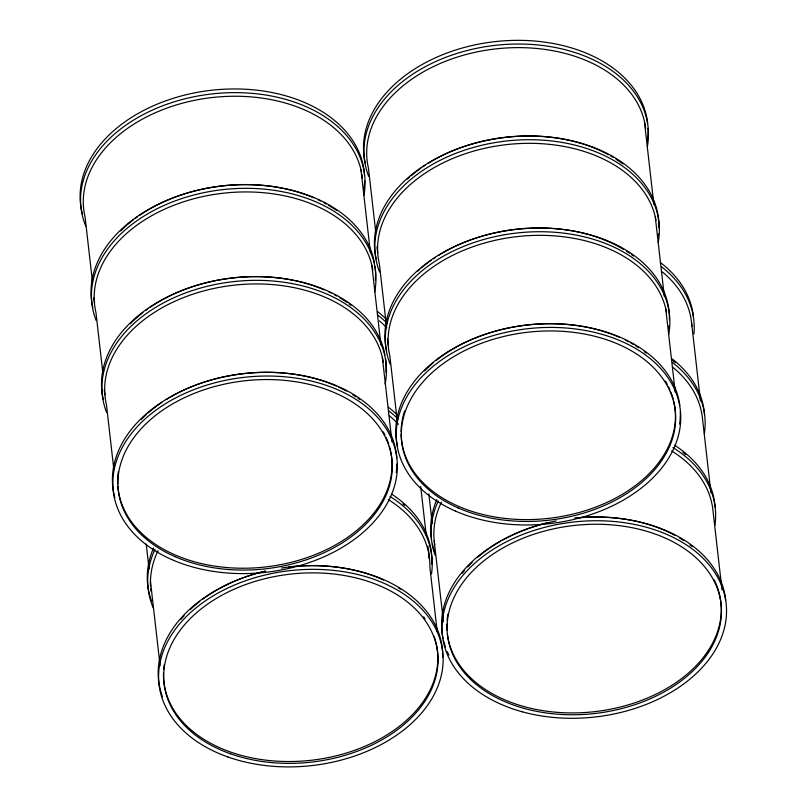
<?xml version="1.0" encoding="UTF-8"?>
<svg xmlns="http://www.w3.org/2000/svg" width="807" height="807" viewBox="0 0 807 807"><rect width="100%" height="100%" fill="white"/><g stroke="black" fill="none" stroke-linecap="round" stroke-linejoin="round"><path stroke-width="1.21" d="M691.549 322.588L700.476 400.958M710.957 492.966L702.443 418.278A140.206 96.336 -6.5 0 0 672.392 366.892M722.003 589.907L712.934 510.286A140.206 96.336 -6.5 0 0 671.616 450.921M653.841 204.332L644.349 120.979A140.206 96.336 -6.5 0 0 484.129 50.548A140.206 96.336 -6.5 0 0 368.466 168.3L375.699 231.75M655.254 216.669L664.322 296.34M665.735 308.688L675.227 392.041M428.84 493.834L432.249 523.713M434.216 541.033L443.436 621.894M420.679 486.5L426.207 535.051M437.253 632.002L429.889 567.311A140.206 96.336 -6.5 0 0 388.419 499.664M386.18 323.748L379.371 263.99A140.206 96.336 -6.5 0 1 497.717 145.805A140.206 96.336 -6.5 0 1 656.01 220.361M397.226 420.699L389.852 356.008A140.206 96.336 -6.5 0 1 508.208 237.813A140.206 96.336 -6.5 0 1 666.501 312.37M360.941 169.591L370.443 252.944M371.845 265.281L380.924 344.952M382.326 357.299L391.97 441.893M146.218 543.999L149.053 568.895M150.455 581.232L160.099 665.836M92.432 281.603L85.068 216.912A140.206 96.336 -6.5 0 1 202.517 98.868A140.206 96.336 -6.5 0 1 361.475 172.042M102.923 373.601L95.972 312.602A140.206 96.336 -6.5 0 1 215.227 194.275A140.206 96.336 -6.5 0 1 372.824 270.214M113.827 469.311L106.453 404.62A140.206 96.336 -6.5 0 1 225.708 286.283A140.206 96.336 -6.5 0 1 383.305 362.222M434.691 544.574A140.206 96.336 -6.5 0 1 441.469 502.075M672.917 447.562A142.748 98.081 -6.5 0 1 714.891 525.367M435.013 555.014A142.748 98.081 -6.5 0 1 438.312 500.955M674.612 445.212A142.748 98.081 -6.5 0 1 715.052 506.907M435.013 552.502A142.748 98.081 -6.5 0 1 432.491 544.211M431.533 539.399A142.748 98.081 -6.5 0 1 436.859 499.573M661.649 266.875A142.748 98.081 -6.5 0 1 693.949 333.947M660.277 262.457A142.748 98.081 -6.5 0 1 693.445 316.788M448.904 655.072A142.748 98.081 -6.5 0 1 447.32 651.673M445.494 647.032A142.748 98.081 -6.5 0 1 443.689 641.101M443.124 638.7A142.748 98.081 -6.5 0 1 556.275 520.929M574.715 518.165A142.748 98.081 -6.5 0 1 725.735 600.176M462.098 573.575A140.206 96.336 -6.5 0 1 464.418 570.7M467.737 566.938A140.206 96.336 -6.5 0 1 472.176 562.358M477.905 557.123A140.206 96.336 -6.5 0 1 500.754 541.124M502.943 539.903A140.206 96.336 -6.5 0 1 548.568 522.522M575.956 517.933A140.206 96.336 -6.5 0 1 674.985 535.384M679.484 537.926A140.206 96.336 -6.5 0 1 683.832 540.629M690.015 544.957A140.206 96.336 -6.5 0 1 691.972 546.47M662.426 271.979A140.206 96.336 -6.5 0 1 691.831 326.149M672.493 360.305A140.206 96.336 -6.5 0 1 675.237 362.666M682.974 452.313A140.206 96.336 -6.5 0 1 685.728 454.674M672.14 358.883A142.748 98.081 -6.5 0 1 704.561 414.889M714.205 579.88A137.654 94.58 -6.5 0 1 611.817 708.949A137.654 94.58 -6.5 0 1 447.381 633.979M447.017 630.317A137.654 94.58 -6.5 0 1 446.896 624.114M447.098 620.351A137.654 94.58 -6.5 0 1 447.915 614.097M672.554 362.565A142.748 98.081 -6.5 0 1 704.41 433.349M389.993 496.466A142.748 98.081 -6.5 0 1 431.503 573.928M153.35 608.064A142.748 98.081 -6.5 0 1 154.984 549.406M391.577 494.066A142.748 98.081 -6.5 0 1 431.705 564.093M151.605 601.094A142.748 98.081 -6.5 0 1 153.572 547.913M151.01 591.299A140.206 96.336 -6.5 0 1 150.727 588.777M150.546 586.255A140.206 96.336 -6.5 0 1 158.111 550.586M162.51 696.794A142.748 98.081 -6.5 0 1 265.604 571.104M281.431 568.047A142.748 98.081 -6.5 0 1 442.7 657.352M402.814 503.729A140.206 96.336 -6.5 0 1 404.65 505.434M427.892 546.127A140.206 96.336 -6.5 0 1 429.062 558.696M180.99 619.342A140.206 96.336 -6.5 0 1 184.137 615.761M190.159 609.638A140.206 96.336 -6.5 0 1 199.783 601.417M202.86 599.097A140.206 96.336 -6.5 0 1 264.807 571.215M288.866 566.938A140.206 96.336 -6.5 0 1 383.517 580.011M398.487 588A140.206 96.336 -6.5 0 1 400.443 589.251M434.085 636.259A137.654 94.58 -6.5 0 1 315.719 759.71A137.654 94.58 -6.5 0 1 163.478 673.119M163.65 669.588A137.654 94.58 -6.5 0 1 164.174 664.827M423.604 616.83A137.654 94.58 -6.5 0 1 425.087 618.878M389.317 415.776A140.206 96.336 -6.5 0 1 398.487 424.27M388.752 410.864A142.748 98.081 -6.5 0 1 398.063 418.954M388.338 407.182A142.748 98.081 -6.5 0 1 398.497 416.13M379.401 320.893A140.206 96.336 -6.5 0 1 386.735 327.692M377.847 315.174A142.748 98.081 -6.5 0 1 387.158 323.264M377.434 311.492A142.748 98.081 -6.5 0 1 386.745 319.582M390.084 363.997A142.748 98.081 -6.5 0 1 518.023 232.88A142.748 98.081 -6.5 0 1 668.741 334.36M669.013 325.907A142.748 98.081 -6.5 0 1 668.7 328.348M386.714 350.914A142.748 98.081 -6.5 0 1 516.823 229.289A142.748 98.081 -6.5 0 1 669.417 319.754M388.248 344.962A140.206 96.336 -6.5 0 1 387.441 338.698M417.895 271.081A140.206 96.336 -6.5 0 1 419.68 269.467M421.506 267.874A140.206 96.336 -6.5 0 1 431.311 260.237M433.379 258.795A140.206 96.336 -6.5 0 1 435.477 257.383M438.685 255.335A140.206 96.336 -6.5 0 1 623.357 249.252M626.504 251.209A140.206 96.336 -6.5 0 1 629.541 253.227M631.508 254.609A140.206 96.336 -6.5 0 1 633.414 256.021M379.603 271.989A142.748 98.081 -6.5 0 1 507.542 140.872A142.748 98.081 -6.5 0 1 658.25 242.352M658.532 233.899A142.748 98.081 -6.5 0 1 658.219 236.34M376.233 258.906A142.748 98.081 -6.5 0 1 506.332 137.281A142.748 98.081 -6.5 0 1 658.936 227.745M377.767 252.944A140.206 96.336 -6.5 0 1 376.96 246.68M407.414 179.073A140.206 96.336 -6.5 0 1 409.189 177.449M411.025 175.855A140.206 96.336 -6.5 0 1 420.82 168.229M422.898 166.787A140.206 96.336 -6.5 0 1 424.996 165.374M428.204 163.317A140.206 96.336 -6.5 0 1 608.528 154.752M610.728 155.983A140.206 96.336 -6.5 0 1 612.876 157.244M616.023 159.191A140.206 96.336 -6.5 0 1 622.933 164.003M644.622 122.2A140.206 96.336 -6.5 0 1 645.671 128.414M368.698 176.299A142.748 98.081 -6.5 0 1 496.638 45.182A142.748 98.081 -6.5 0 1 647.355 146.662M648.011 128.353A142.748 98.081 -6.5 0 1 647.315 140.65M365.329 163.216A142.748 98.081 -6.5 0 1 489.224 42.367A142.748 98.081 -6.5 0 1 647.668 123.451M424.563 370.877A140.206 96.336 -6.5 0 1 433.339 362.767M436.204 360.436A140.206 96.336 -6.5 0 1 619.635 337.417M625.425 340.12A140.206 96.336 -6.5 0 1 628.804 341.865M631.024 343.066A140.206 96.336 -6.5 0 1 633.192 344.307M635.321 345.588A140.206 96.336 -6.5 0 1 638.428 347.565M644.319 351.711A140.206 96.336 -6.5 0 1 646.175 353.143M680.301 411.752A142.748 98.081 -6.5 0 1 679.605 424.038M397.619 446.604A142.748 98.081 -6.5 0 1 520.626 325.887A142.748 98.081 -6.5 0 1 679.817 405.628M673.704 401.129A137.654 94.58 -6.5 0 1 550.354 518.165A137.654 94.58 -6.5 0 1 401.109 434.085M401.099 431.584A137.654 94.58 -6.5 0 1 401.795 422.888M401.977 421.708A137.654 94.58 -6.5 0 1 404.589 411.056M665.432 381.136A137.654 94.58 -6.5 0 1 667.268 384.334M668.398 386.513A137.654 94.58 -6.5 0 1 669.941 389.821M670.859 392.061A137.654 94.58 -6.5 0 1 673.129 398.85M106.685 412.609A142.748 98.081 -6.5 0 1 235.462 281.411A142.748 98.081 -6.5 0 1 385.11 384.142M364.633 180.667A142.748 98.081 -6.5 0 1 363.907 189.262M82.536 214.188A142.748 98.081 -6.5 0 1 205.846 90.969A142.748 98.081 -6.5 0 1 364.482 174.514M85.764 226.071A142.748 98.081 -6.5 0 1 212.352 93.884A142.748 98.081 -6.5 0 1 363.947 195.274M103.316 399.526A142.748 98.081 -6.5 0 1 223.69 279.202A142.748 98.081 -6.5 0 1 384.959 354.919M385.514 358.55A142.748 98.081 -6.5 0 1 385.837 372.067M141.164 419.489A140.206 96.336 -6.5 0 1 146.279 414.576M148.085 412.972A140.206 96.336 -6.5 0 1 161.925 402.39M166.192 399.636A140.206 96.336 -6.5 0 1 336.237 386.028M338.567 387.078A140.206 96.336 -6.5 0 1 346.516 391.072M352.972 394.855A140.206 96.336 -6.5 0 1 356.038 396.852M358.036 398.224A140.206 96.336 -6.5 0 1 359.972 399.616M396.913 464.065A142.748 98.081 -6.5 0 1 396.197 472.65M114.826 497.576A142.748 98.081 -6.5 0 1 238.136 374.367A142.748 98.081 -6.5 0 1 396.772 457.902M361.919 174.524A140.206 96.336 -6.5 0 1 362.404 178.286M94.601 302.796A140.206 96.336 -6.5 0 1 93.814 297.813M120.596 230.953A140.206 96.336 -6.5 0 1 133.377 219.817M135.384 218.314A140.206 96.336 -6.5 0 1 137.422 216.841M139.49 215.398A140.206 96.336 -6.5 0 1 282.743 188.273M283.993 188.525A140.206 96.336 -6.5 0 1 313.762 197.846M318.341 199.914A140.206 96.336 -6.5 0 1 320.641 201.024M324.021 202.769A140.206 96.336 -6.5 0 1 326.23 203.979M328.399 205.22A140.206 96.336 -6.5 0 1 336.65 210.516M105.081 394.805A140.206 96.336 -6.5 0 1 104.295 389.821M130.26 323.799A140.206 96.336 -6.5 0 1 142.879 312.591M145.865 310.322A140.206 96.336 -6.5 0 1 147.903 308.849M149.981 307.406A140.206 96.336 -6.5 0 1 293.223 280.281M294.474 280.543A140.206 96.336 -6.5 0 1 324.243 289.864M328.822 291.932A140.206 96.336 -6.5 0 1 331.122 293.042M334.502 294.777A140.206 96.336 -6.5 0 1 336.711 295.987M339.959 297.864A140.206 96.336 -6.5 0 1 347.131 302.524M349.068 303.926A140.206 96.336 -6.5 0 1 350.954 305.339M92.835 307.517A142.748 98.081 -6.5 0 1 213.199 187.194A142.748 98.081 -6.5 0 1 374.468 262.911M375.023 266.532A142.748 98.081 -6.5 0 1 375.356 280.049M390.578 450.942A137.654 94.58 -6.5 0 1 268.761 566.554A137.654 94.58 -6.5 0 1 117.903 486.429M117.741 483.948A137.654 94.58 -6.5 0 1 118.397 471.5M383.275 431.866A137.654 94.58 -6.5 0 1 384.989 435.124M386.039 437.323A137.654 94.58 -6.5 0 1 388.692 444.052M389.398 446.321A137.654 94.58 -6.5 0 1 390.306 449.741M96.204 320.601A142.748 98.081 -6.5 0 1 224.982 189.393A142.748 98.081 -6.5 0 1 374.63 292.134M522.29 711.804A142.748 98.081 -6.5 0 0 726.159 603.858A142.748 98.081 -6.5 0 0 504.355 542.869A142.748 98.081 -6.5 0 0 522.29 711.804M524.51 708.506A137.654 94.58 -6.5 0 0 721.095 604.423A137.654 94.58 -6.5 0 0 507.2 545.603A137.654 94.58 -6.5 0 0 524.51 708.506M227.967 756.996A142.748 98.081 -6.5 0 0 443.114 661.034A142.748 98.081 -6.5 0 0 231.508 586.336A142.748 98.081 -6.5 0 0 227.967 756.996M230.57 753.819A137.654 94.58 -6.5 0 0 438.04 661.286A137.654 94.58 -6.5 0 0 233.99 589.261A137.654 94.58 -6.5 0 0 230.57 753.819M455.219 510.972A142.748 98.081 -6.5 0 0 680.019 427.72A142.748 98.081 -6.5 0 0 480.226 339.898A142.748 98.081 -6.5 0 0 455.219 510.972M458.194 507.946A137.654 94.58 -6.5 0 0 674.965 427.67A137.654 94.58 -6.5 0 0 482.304 342.975A137.654 94.58 -6.5 0 0 458.194 507.946M171.82 559.584A142.748 98.081 -6.5 0 0 396.62 476.332A142.748 98.081 -6.5 0 0 196.817 388.51A142.748 98.081 -6.5 0 0 171.82 559.584M174.786 556.558A137.654 94.58 -6.5 0 0 391.566 476.281A137.654 94.58 -6.5 0 0 198.895 391.587A137.654 94.58 -6.5 0 0 174.786 556.558"/></g></svg>
